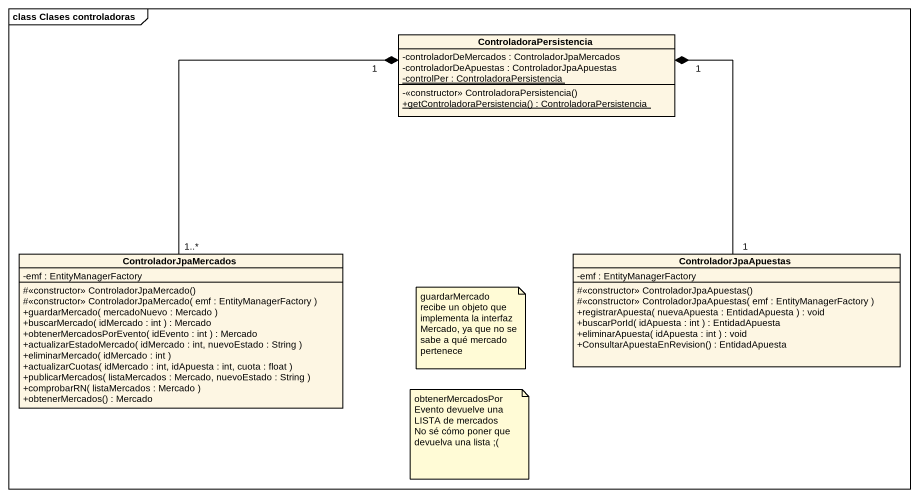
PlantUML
@startuml
mainframe class Clases controladoras
hide circle
hide empty members
skinparam classAttributeIconSize 0
class ControladoraPersistencia {
  -controladorDeMercados : ControladorJpaMercados
  -controladorDeApuestas : ControladorJpaApuestas
  {static} -controlPer : ControladoraPersistencia
  -<<constructor>> ControladoraPersistencia()
  {static} +getControladoraPersistencia() : ControladoraPersistencia
}
class ControladorJpaMercados {
  -emf : EntityManagerFactory
  #<<constructor>> ControladorJpaMercado()
  #<<constructor>> ControladorJpaMercado( emf : EntityManagerFactory )
  +guardarMercado( mercadoNuevo : Mercado )
  +buscarMercado( idMercado : int ) : Mercado
  +obtenerMercadosPorEvento( idEvento : int ) : Mercado
  +actualizarEstadoMercado( idMercado : int, nuevoEstado : String )
  +eliminarMercado( idMercado : int )
  +actualizarCuotas( idMercado : int, idApuesta : int, cuota : float )
  +publicarMercados( listaMercados : Mercado, nuevoEstado : String )
  +comprobarRN( listaMercados : Mercado )
  +obtenerMercados() : Mercado
}
class ControladorJpaApuestas {
  -emf : EntityManagerFactory
  #<<constructor>> ControladorJpaApuestas()
  #<<constructor>> ControladorJpaApuestas( emf : EntityManagerFactory )
  +registrarApuesta( nuevaApuesta : EntidadApuesta ) : void
  +buscarPorId( idApuesta : int ) : EntidadApuesta
  +eliminarApuesta( idApuesta : int ) : void
  +ConsultarApuestaEnRevision() : EntidadApuesta
}
ControladoraPersistencia "1" *-- "1..*" ControladorJpaMercados
ControladoraPersistencia "1" *-- "1" ControladorJpaApuestas
note as N1
  guardarMercado recibe un objeto que implementa la interfaz Mercado, ya que no se sabe a qué mercado pertenece
end note
note as N2
  obtenerMercadosPorEvento devuelve una LISTA de mercados
  No sé cómo poner que devuelva una lista ;(
end note
@enduml
